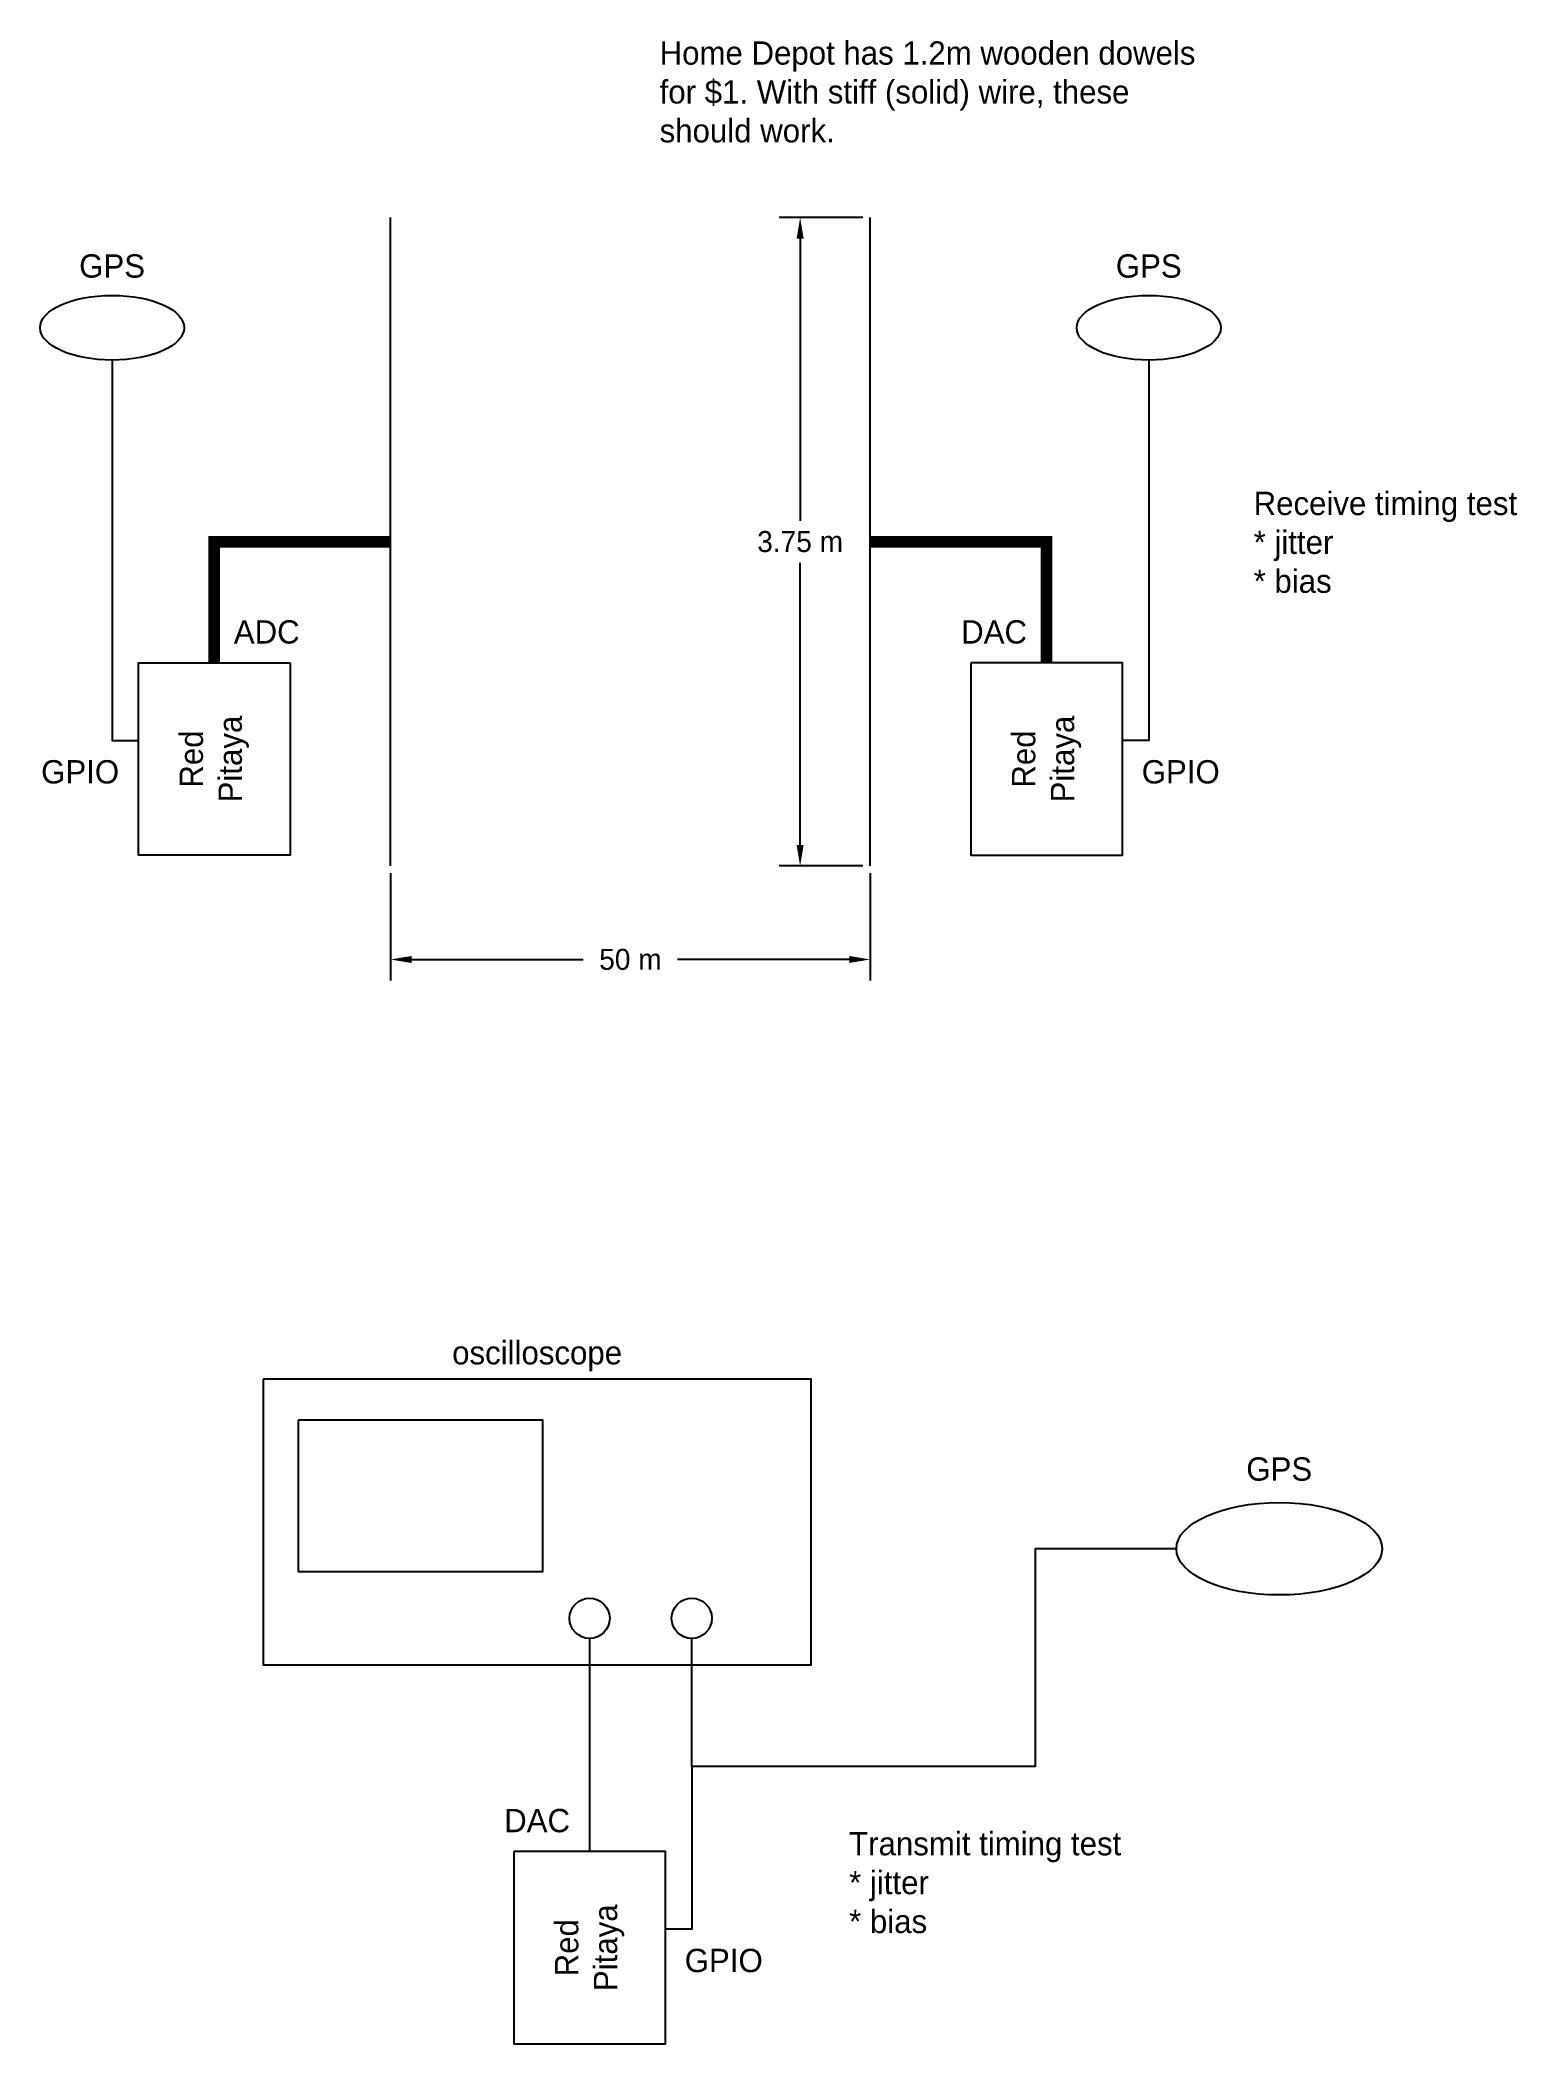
# Model space of a CAD drawing. Header units: inches. Extents: x -1.3 to 11.4, y 1.4 to 18.6.
import ezdxf

# ---------------------------------------------------------------- set-up
doc = ezdxf.new("R2010")
doc.units = ezdxf.units.IN
doc.header["$MEASUREMENT"] = 0
doc.styles.get("Standard").update_dxf_attribs({"font": 'ARTxt.shx'})
doc.dimstyles.get("Standard").update_dxf_attribs({"dimtxt": 0.18, "dimasz": 0.18, "dimexe": 0.18, "dimexo": 0.0625, "dimgap": 0.09, "dimtad": 0, "dimtih": 1, "dimtoh": 1, "dimdec": 4, "dimzin": 0, "dimdsep": 46, "dimtxsty": 'Standard', "dimcen": 0.09, "dimadec": 0, "dimazin": 0, "dimtfac": 1, "dimtdec": 4, "dimtofl": 0, "dimtmove": 0, "dimatfit": 3, "dimfxl": 1, "dimtolj": 1, "dimtzin": 0, "dimarcsym": 0})

# ---------------------------------------------------------------- blocks, each defined once
blk = doc.blocks.new('*D1')
at = {"color": 0, "lineweight": -2}
for p, q in [((5.793, 17.063), (5.075, 17.063)), ((5.255, 16.883), (5.255, 14.463)), ((5.255, 11.682), (5.255, 14.103)), ((5.793, 11.502), (5.075, 11.502))]:
    blk.add_line(p, q, dxfattribs=at)
at = {"color": 0}
for points in [[(5.285, 16.883), (5.225, 16.883), (5.255, 17.063)], [(5.225, 11.682), (5.285, 11.682), (5.255, 11.502)]]:
    blk.add_solid(points, dxfattribs=at)
at = {"layer": 'Defpoints', "color": 0}
for p in [(5.255, 17.063), (5.856, 17.063), (5.856, 11.502)]:
    blk.add_point(p, dxfattribs=at)
at = {"color": 0, "insert": (5.255, 14.283), "char_height": 0.18, "attachment_point": 5}
blk.add_mtext('\\A1;3.75 m', dxfattribs=at)
blk = doc.blocks.new('*D3')
at = {"color": 0, "lineweight": -2}
for p, q in [((1.744, 11.44), (1.744, 10.52)), ((5.856, 11.44), (5.856, 10.52)), ((1.924, 10.7), (3.395, 10.7)), ((5.676, 10.7), (4.205, 10.7))]:
    blk.add_line(p, q, dxfattribs=at)
at = {"color": 0}
for points in [[(1.924, 10.73), (1.924, 10.67), (1.744, 10.7)], [(5.676, 10.67), (5.676, 10.73), (5.856, 10.7)]]:
    blk.add_solid(points, dxfattribs=at)
at = {"layer": 'Defpoints', "color": 0}
for p in [(1.744, 11.502), (5.856, 11.502), (5.856, 10.7)]:
    blk.add_point(p, dxfattribs=at)
at = {"color": 0, "insert": (3.8, 10.7), "char_height": 0.18, "attachment_point": 5}
blk.add_mtext('\\A1;50 m', dxfattribs=at)

msp = doc.modelspace()

# ---------------------------------------------------------------- linework, layer by layer
for points in [[(1.74415, 14.28264), (1.74415, 17.06282)], [(5.85585, 14.28264), (5.85585, 17.06282)], [(-0.64383, 15.84038), (-0.64383, 15.84038), (-0.64383, 15.84038), (-0.64383, 15.84038), (-0.64383, 15.07138)], [(8.24383, 15.84038), (8.24383, 15.84038), (8.24383, 15.84038), (8.24383, 15.84038), (8.24383, 15.07138)], [(-0.64383, 15.21696), (-0.64383, 12.5779), (-0.41796, 12.5779)], [(8.24383, 15.21696), (8.24383, 12.5779), (8.01796, 12.5779)], [(1.74415, 11.50245), (1.74415, 14.28264)], [(5.85585, 11.50245), (5.85585, 14.28264)], [(8.4806, 5.64653), (7.26989, 5.64653), (7.26989, 3.77925), (4.32587, 3.77925), (4.32587, 4.87753)], [(3.45, 4.87753), (3.45, 3.05)], [(4.32587, 3.77925), (4.32587, 2.38405), (4.1, 2.38405)]]:
    msp.add_lwpolyline(points)
at = {"const_width": 0.1}
for points in [[(0.23204, 13.24384), (0.23204, 14.28264), (1.74415, 14.28264)], [(7.36796, 13.24384), (7.36796, 14.28264), (5.85585, 14.28264)]]:
    msp.add_lwpolyline(points, dxfattribs=at)
for points in [[(0.88204, 13.24384), (0.88204, 11.59384), (-0.41796, 11.59384), (-0.41796, 13.24384)], [(6.71796, 13.24384), (6.71796, 11.59384), (8.01796, 11.59384), (8.01796, 13.24384)], [(0.65, 7.1), (0.65, 4.65), (5.35, 4.65), (5.35, 7.1)], [(0.95, 6.75), (0.95, 5.45), (3.05, 5.45), (3.05, 6.75)], [(2.8, 3.05), (2.8, 1.4), (4.1, 1.4), (4.1, 3.05)]]:
    msp.add_lwpolyline(points, close=True)
for centre in [(3.45, 5.05), (4.32587, 5.05)]:
    msp.add_circle(centre, 0.17247)
for centre, major_axis in [((-0.64383, 16.11795), (-0.6174, 0)), ((8.24383, 16.11795), (-0.6174, 0)), ((9.3626, 5.64653), (-0.882, 0))]:
    msp.add_ellipse(centre, major_axis=major_axis, ratio=0.44958422)

# ---------------------------------------------------------------- texts
at = {"char_height": 0.2}
for s, insert, width, attachment_point in [('{Home Depot has 1.2m wooden dowels for $1. With stiff (solid) wire, these should work.}', (4.05034, 18.57401), 4.6424682, 1), ('{\\FARTxt.shx|c0;GPS}', (-0.64383, 16.54461), 3.35, 8), ('{\\FARTxt.shx|c0;GPS}', (8.24383, 16.54461), 3.35, 8), ('{\\FARTxt.shx|c0;Receive timing test\\P* jitter\\P* bias}', (9.14296, 14.71118), 3.7645437, 1), ('{ADC}', (0.68204, 13.4065), 3.35, 8), ('{\\FARTxt.shx|c0;DAC}', (6.91796, 13.4065), 3.35, 8), ('{\\FARTxt.shx|c0;GPIO}', (-0.91796, 12.2065), 3.35, 8), ('{\\FARTxt.shx|c0;GPIO}', (8.51796, 12.2065), 3.35, 8), ('{\\FARTxt.shx|c0;oscilloscope}', (3, 7.16734), 3.35, 8), ('{\\FARTxt.shx|c0;GPS}', (9.3626, 6.22751), 3.35, 8), ('{\\FARTxt.shx|c0;DAC}', (3, 3.21265), 3.35, 8), ('{\\FARTxt.shx|c0;Transmit timing test\\P* jitter\\P* bias}', (5.675, 3.21734), 3.7645437, 1), ('{\\FARTxt.shx|c0;GPIO}', (4.6, 2.01265), 3.35, 8)]:
    msp.add_mtext(s, dxfattribs=dict(at, insert=insert, width=width, attachment_point=attachment_point))
at = {"char_height": 0.2, "width": 1.0370622, "attachment_point": 5, "rotation": 90}
for insert in [(0.23204, 12.41884), (7.36796, 12.41884), (3.45, 2.225)]:
    msp.add_mtext('{\\FARTxt.shx|c0;Red Pitaya}', dxfattribs=dict(at, insert=insert))

# ---------------------------------------------------------------- dimensions: what is measured, and where the dimension line sits
dim = msp.add_linear_dim(base=(5.25537, 17.06282), p1=(5.85585, 11.50245), p2=(5.85585, 17.06282), angle=90, text='3.75 m', dimstyle='Standard', override={"dimlfac": 1})
dim.commit()
dim.dimension.update_dxf_attribs({"geometry": '*D1', "text_midpoint": (5.25537, 14.28264), "dimtype": 160})
dim = msp.add_linear_dim(base=(5.85585, 10.7), p1=(1.74415, 11.50245), p2=(5.85585, 11.50245), text='50 m', dimstyle='Standard', override={"dimlfac": 1})
dim.commit()
dim.dimension.update_dxf_attribs({"geometry": '*D3', "text_midpoint": (3.8, 10.7)})

doc.saveas('drawing.dxf')
